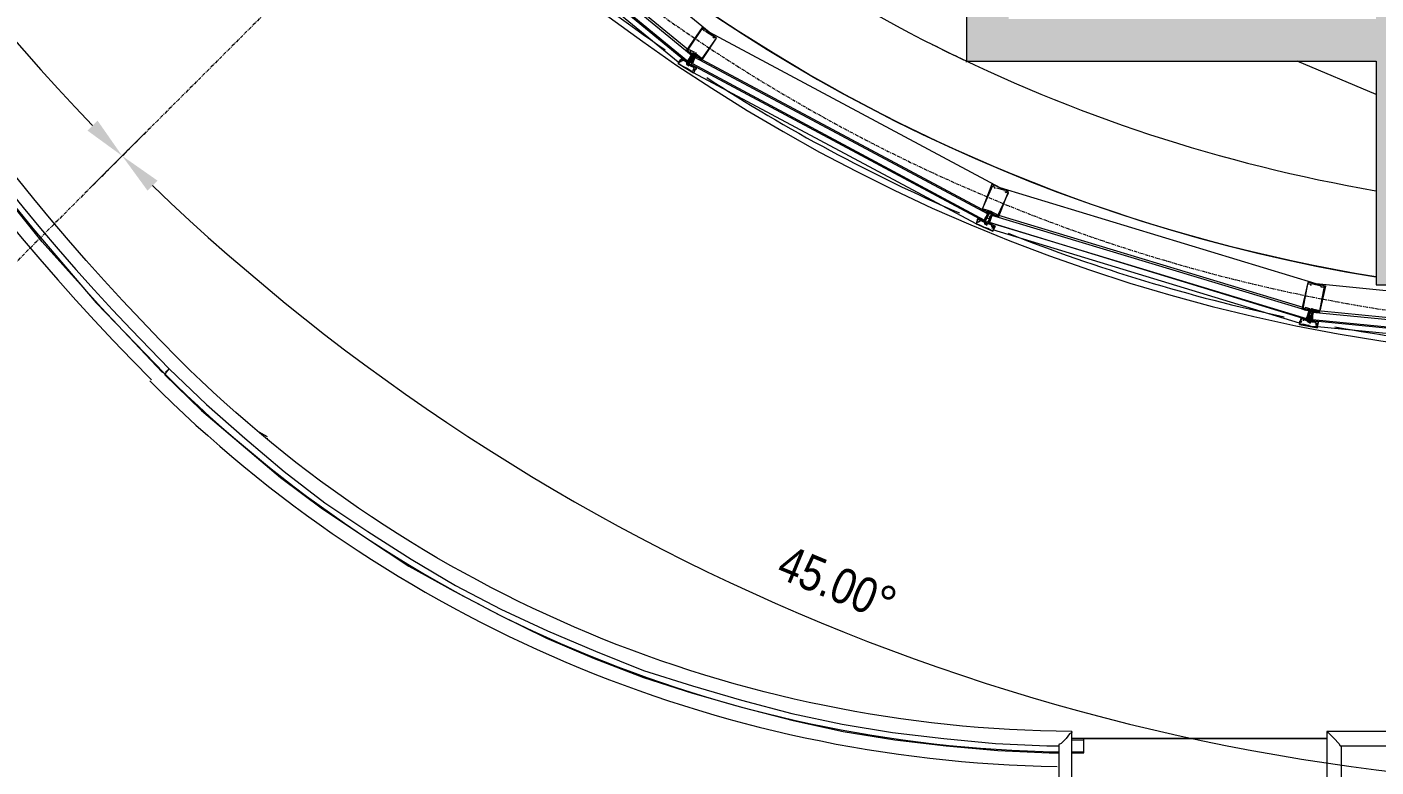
# Model space of a CAD drawing. Header units: millimetres. Extents: x 223 to 163467, y -12002 to 99672.
# Drawn here: x 143826 to 148596, y 11785 to 14402 of the extents above; entities that cross this region are included whole.
import ezdxf

# ---------------------------------------------------------------- set-up
doc = ezdxf.new("R2010")
doc.units = ezdxf.units.MM
doc.linetypes.add('ADSK_Линия сетки', pattern=[21, 12, -3, 3, -3])
doc.layers.add('A-ANNO-DIMS', color=7, linetype='Continuous', lineweight=9)
doc.layers.add('S-GRID', color=7, linetype='Continuous', lineweight=9)
for name, color, linetype in [('PDF _A-AREA', 7, 'Continuous'), ('PDF _A-DETL-GENF', 7, 'Continuous'), ('PDF _A-FLOR', 7, 'Continuous'), ('PDF _A-GLAZ-CURT', 7, 'Continuous'), ('PDF _A-GLAZ-CWMG', 7, 'Continuous'), ('PDF _A-WALL', 7, 'Continuous'), ('PDF _A-WALL-PATT', 7, 'Continuous'), ('PDF _I-WALL', 7, 'Continuous'), ('PDF _S-BEAM', 7, 'Continuous'), ('PDF _Ограждение', 7, 'Continuous'), ('PDF _Опоры', 7, 'Continuous')]:
    doc.layers.add(name, color=color, linetype=linetype)
doc.styles.add('GOST Common_I_6', font='ARIALN.TTF', dxfattribs={"height": 125})
doc.dimstyles.new('Диагональ_-_Gost_2_5мм', dxfattribs={"dimscale": 304.8, "dimtxt": 125.714375, "dimasz": 0.492126, "dimexe": 0.393701, "dimexo": 0.246063, "dimgap": 0.287073, "dimtad": 1, "dimdec": 0, "dimzin": 0, "dimdsep": 46, "dimtxsty": 'GOST Common_I_6', "dimsah": 1, "dimcen": 0.09, "dimdle": 0.393701, "dimazin": 0, "dimtfac": 1, "dimtdec": 4, "dimtix": 1, "dimtmove": 0, "dimatfit": 3, "dimfxl": 1, "dimtvp": 1, "dimtfill": 1, "dimtolj": 1, "dimtzin": 0, "dimarcsym": 2})

# ---------------------------------------------------------------- blocks, each defined once
blk = doc.blocks.new('*D339')
at = {"layer": 'A-ANNO-DIMS', "color": 0, "lineweight": -2, "transparency": 16777216}
for p, q in [((78830.9, 19097.7), (79115.9, 19097.7)), ((81110.1, 13595.1), (81311.7, 13796.7))]:
    blk.add_line(p, q, dxfattribs=at)
blk.add_arc((86612.7, 19097.7), 7616.7, 181.12837, 223.87163, dxfattribs=at)
at = {"layer": 'A-ANNO-DIMS', "color": 0, "transparency": 16777216}
for points in [[(78972.4, 18947.4), (79022.4, 18947.9), (78995.9, 19097.7)], [(81139.7, 13836.4), (81104, 13801.4), (81226.8, 13711.8)]]:
    blk.add_solid(points, dxfattribs=at)
at = {"layer": 'Defpoints', "color": 0, "transparency": 16777216}
for p in [(78755.9, 19097.7), (86612.7, 19097.7), (79255.5, 17126.3), (81057.1, 13542.1)]:
    blk.add_point(p, dxfattribs=at)
at = {"layer": 'A-ANNO-DIMS', "color": 0, "transparency": 16777216, "insert": (79714.3, 16240.3), "char_height": 125, "width": 588.088, "attachment_point": 5, "rotation": 292.5, "style": 'GOST Common_I_6', "bg_fill": 3, "box_fill_scale": 1.1, "bg_fill_color": 256, "bg_fill_true_color": 13158600, "bg_fill_transparency": 0}
blk.add_mtext('\\A1;45.00°', dxfattribs=at)
blk = doc.blocks.new('*D340')
at = {"layer": 'A-ANNO-DIMS', "color": 0, "lineweight": -2, "transparency": 16777216}
for p, q in [((81110.1, 13595.1), (81311.7, 13796.7)), ((86612.7, 11315.9), (86612.7, 11600.9))]:
    blk.add_line(p, q, dxfattribs=at)
blk.add_arc((86612.7, 19097.7), 7616.7, 226.12837, 268.87163, dxfattribs=at)
at = {"layer": 'A-ANNO-DIMS', "color": 0, "transparency": 16777216}
for points in [[(81316.4, 13588.9), (81351.4, 13624.6), (81226.8, 13711.8)], [(86462.9, 11507.4), (86462.4, 11457.4), (86612.7, 11480.9)]]:
    blk.add_solid(points, dxfattribs=at)
at = {"layer": 'Defpoints', "color": 0, "transparency": 16777216}
for p in [(86612.7, 19097.7), (81057.1, 13542.1), (82804.3, 12501.4), (86612.7, 11240.9)]:
    blk.add_point(p, dxfattribs=at)
at = {"layer": 'A-ANNO-DIMS', "color": 0, "transparency": 16777216, "insert": (83755.3, 12199.3), "char_height": 125, "width": 588.088, "attachment_point": 5, "rotation": 337.5, "style": 'GOST Common_I_6', "bg_fill": 3, "box_fill_scale": 1.1, "bg_fill_color": 256, "bg_fill_true_color": 13158600, "bg_fill_transparency": 0}
blk.add_mtext('\\A1;45.00°', dxfattribs=at)
blk = doc.blocks.new('оси')
at = {"layer": 'S-GRID', "linetype": 'ADSK_Линия сетки'}
blk.add_line((86612.7, 19097.7), (80436.2, 12921.1), dxfattribs=at)
blk.add_arc((86612.7, 19097.7), 6000, 192.09621, 182.95219, dxfattribs=at)
at = {"layer": 'A-ANNO-DIMS'}
dim = blk.add_angular_dim_3p(base=(79255.5, 17126.3), center=(86612.7, 19097.7), p1=(78755.9, 19097.7), p2=(81057.1, 13542.1), dimstyle='Диагональ_-_Gost_2_5мм', override={"dimpost": '<>', "dimfxl": 6013.290219}, dxfattribs=at)
dim.commit()
dim.dimension.update_dxf_attribs({"geometry": '*D339', "text_midpoint": (79714.3, 16240.3)})
dim = blk.add_angular_dim_3p(base=(82804.3, 12501.4), center=(86612.7, 19097.7), p1=(81057.1, 13542.1), p2=(86612.7, 11240.9), dimstyle='Диагональ_-_Gost_2_5мм', override={"dimpost": '<>', "dimfxl": 6013.290219}, dxfattribs=at)
dim.commit()
dim.dimension.update_dxf_attribs({"geometry": '*D340', "text_midpoint": (83755.3, 12199.3)})

msp = doc.modelspace()

# ---------------------------------------------------------------- hatches: boundary and pattern name
at = {"layer": 'PDF _A-WALL-PATT', "lineweight": 15, "true_color": 0xc0c0c0, "transparency": 33554559}
msp.add_hatch(color=9, dxfattribs=at).paths.add_polyline_path([(148926.1, 16139.7), (148748.3, 16139.7), (148748.3, 17134.5), (148595.9, 17134.5), (148595.9, 16139.7), (148498.5, 16139.7), (148498.5, 15987.3), (148595.9, 15987.3), (148595.9, 14429.5), (147296.3, 14429.5), (147296.3, 15987.3), (147698.4, 15987.3), (147698.4, 16139.7), (147296.3, 16139.7), (147296.3, 16584.2), (147148.1, 16584.2), (147148.1, 14281.3), (148595.9, 14281.3), (148595.9, 13489.7), (148748.3, 13489.7), (148748.3, 15987.3), (148926.1, 15987.3)])

# ---------------------------------------------------------------- linework, layer by layer
at = {"layer": 'PDF _A-AREA', "lineweight": 15}
msp.add_lwpolyline([(147563, 11885.3), (148422.3, 11885.3)], dxfattribs=at)
at = {"layer": 'PDF _A-DETL-GENF', "lineweight": 15}
for points in [[(146204.1, 14289.8), (146212.6, 14285.5), (146263.4, 14361.7), (146212.6, 14399.8), (146157.5, 14319.4), (146166, 14315.2)], [(146187.2, 14310.9), (146170.2, 14319.4), (146166, 14319.4), (146161.8, 14319.4), (146212.6, 14395.6), (146216.8, 14391.4), (146221, 14387.1)], [(146187.2, 14306.7), (146182.9, 14306.7), (146187.2, 14302.5), (146191.4, 14306.7), (146208.3, 14294), (146208.3, 14289.8), (146212.6, 14289.8), (146263.4, 14361.7), (146259.1, 14366)], [(146216.8, 14391.4), (146216.8, 14391.4)], [(146221, 14387.1), (146221, 14387.1)], [(146225.3, 14387.1), (146250.7, 14370.2)], [(146250.7, 14370.2), (146250.7, 14370.2)], [(146254.9, 14366), (146254.9, 14361.7), (146250.7, 14366)], [(146166, 14315.2), (146166, 14315.2)], [(146170.2, 14277.1), (146178.7, 14285.5), (146191.4, 14306.7), (146191.4, 14310.9), (146187.2, 14306.7), (146174.5, 14289.8), (146166, 14277.1), (146166, 14281.3), (146170.2, 14285.5)], [(146174.5, 14315.2), (146170.2, 14315.2)], [(146174.5, 14310.9), (146170.2, 14310.9)], [(146170.2, 14310.9), (146170.2, 14310.9)], [(146178.7, 14310.9), (146178.7, 14310.9)], [(146178.7, 14310.9), (146182.9, 14306.7), (146182.9, 14302.5), (146187.2, 14302.5), (146187.2, 14298.2)], [(146136.4, 14285.5), (146127.9, 14272.8), (146136.4, 14285.5)], [(146140.6, 14281.3), (146136.4, 14281.3), (146136.4, 14277.1), (146136.4, 14281.3), (146136.4, 14285.5), (146140.6, 14289.8)], [(146140.6, 14285.5), (146140.6, 14285.5)], [(146157.5, 14277.1), (146144.8, 14285.5), (146161.8, 14277.1), (146170.2, 14268.6)], [(146144.8, 14281.3), (146144.8, 14285.5)], [(146178.7, 14306.7), (146170.2, 14294), (146170.2, 14289.8), (146161.8, 14281.3), (146157.5, 14277.1), (146157.5, 14272.8), (146161.8, 14268.6), (146166, 14272.8), (146166, 14268.6), (146170.2, 14264.4), (146182.9, 14260.1), (146182.9, 14255.9), (146187.2, 14251.7), (146182.9, 14251.7), (146178.7, 14247.4)], [(146166, 14277.1), (146161.8, 14272.8), (146157.5, 14268.6), (146166, 14264.4), (146166, 14268.6), (146161.8, 14264.4)], [(146187.2, 14260.1), (146170.2, 14268.6), (146170.2, 14264.4), (146157.5, 14272.8), (146157.5, 14268.6), (146166, 14264.4)], [(146166, 14281.3), (146161.8, 14281.3)], [(146161.8, 14268.6), (146161.8, 14268.6)], [(146166, 14272.8), (146170.2, 14277.1), (146174.5, 14277.1), (146174.5, 14272.8), (146182.9, 14281.3), (146182.9, 14285.5), (146191.4, 14298.2), (146195.6, 14298.2), (146191.4, 14302.5), (146182.9, 14289.8)], [(146174.5, 14285.5), (146178.7, 14289.8), (146178.7, 14285.5), (146174.5, 14289.8), (146170.2, 14285.5), (146178.7, 14281.3), (146178.7, 14285.5)], [(146182.9, 14306.7), (146174.5, 14294)], [(146178.7, 14281.3), (146174.5, 14272.8), (146174.5, 14268.6)], [(146178.7, 14306.7), (146178.7, 14306.7)], [(146178.7, 14306.7), (146178.7, 14306.7)], [(146178.7, 14289.8), (146178.7, 14289.8)], [(146182.9, 14306.7), (146182.9, 14306.7)], [(146191.4, 14302.5), (146191.4, 14302.5)], [(146191.4, 14302.5), (146191.4, 14298.2)], [(146191.4, 14298.2), (146191.4, 14298.2)], [(146199.9, 14294), (146195.6, 14294), (146199.9, 14298.2)], [(146199.9, 14294), (146199.9, 14294)], [(146204.1, 14294), (146204.1, 14294)], [(146204.1, 14294), (146204.1, 14294)], [(146187.2, 14247.4), (146182.9, 14247.4)], [(146187.2, 14247.4), (146182.9, 14239), (146187.2, 14247.4)], [(146187.2, 14260.1), (146187.2, 14260.1)], [(146187.2, 14255.9), (146187.2, 14255.9)], [(146187.2, 14255.9), (146187.2, 14255.9)], [(146187.2, 14251.7), (146187.2, 14251.7)], [(146187.2, 14251.7), (146187.2, 14251.7)], [(146187.2, 14247.4), (146187.2, 14247.4)], [(146191.4, 14255.9), (146191.4, 14255.9)], [(146191.4, 14255.9), (146191.4, 14251.7)], [(147249.7, 13735.2), (147262.4, 13731), (147296.3, 13819.9), (147237, 13845.3), (147203.1, 13756.4), (147241.2, 13841), (147245.5, 13836.8), (147245.5, 13832.6), (147249.7, 13832.6)], [(147241.2, 13836.8), (147241.2, 13836.8)], [(147232.8, 13747.9), (147228.5, 13747.9), (147237, 13743.7), (147237, 13747.9), (147253.9, 13739.4), (147253.9, 13735.2), (147258.2, 13735.2), (147296.3, 13815.6), (147292, 13819.9)], [(147249.7, 13832.6), (147249.7, 13832.6)], [(147253.9, 13832.6), (147283.6, 13824.1)], [(147279.3, 13819.9), (147279.3, 13819.9)], [(147287.8, 13819.9), (147287.8, 13815.6), (147283.6, 13819.9)], [(147228.5, 13752.1), (147211.6, 13756.4), (147203.1, 13756.4), (147211.6, 13752.1)], [(147215.8, 13701.3), (147220.1, 13705.6), (147220.1, 13701.3), (147211.6, 13705.6), (147215.8, 13709.8), (147215.8, 13718.3), (147220.1, 13726.7), (147232.8, 13747.9), (147232.8, 13752.1), (147237, 13747.9), (147228.5, 13722.5), (147220.1, 13726.7), (147215.8, 13718.3), (147211.6, 13718.3), (147215.8, 13731), (147220.1, 13731), (147224.3, 13747.9), (147224.3, 13752.1)], [(147211.6, 13752.1), (147211.6, 13752.1)], [(147215.8, 13747.9), (147220.1, 13747.9), (147220.1, 13752.1), (147228.5, 13747.9), (147228.5, 13743.7), (147232.8, 13743.7), (147237, 13739.4)], [(147215.8, 13752.1), (147215.8, 13752.1)], [(147215.8, 13747.9), (147215.8, 13747.9)], [(147245.5, 13743.7), (147237, 13743.7), (147232.8, 13731), (147228.5, 13731), (147228.5, 13722.5), (147220.1, 13726.7), (147224.3, 13731), (147220.1, 13735.2), (147228.5, 13747.9)], [(147241.2, 13743.7), (147241.2, 13739.4), (147232.8, 13726.7), (147232.8, 13722.5), (147228.5, 13714), (147224.3, 13714), (147228.5, 13722.5), (147224.3, 13714), (147220.1, 13709.8)], [(147228.5, 13747.9), (147228.5, 13747.9)], [(147237, 13743.7), (147237, 13743.7)], [(147237, 13743.7), (147237, 13743.7)], [(147245.5, 13735.2), (147245.5, 13739.4)], [(147249.7, 13739.4), (147249.7, 13739.4)], [(147186.2, 13714), (147182, 13705.6), (147186.2, 13714), (147186.2, 13709.8)], [(147186.2, 13718.3), (147186.2, 13722.5)], [(147186.2, 13718.3), (147186.2, 13718.3)], [(147186.2, 13718.3), (147186.2, 13718.3)], [(147186.2, 13714), (147186.2, 13714)], [(147186.2, 13714), (147186.2, 13714)], [(147190.4, 13722.5), (147190.4, 13722.5)], [(147241.2, 13697.1), (147245.5, 13697.1), (147249.7, 13697.1), (147245.5, 13692.9), (147241.2, 13692.9), (147237, 13688.6), (147241.2, 13692.9), (147237, 13697.1), (147237, 13701.3), (147224.3, 13705.6), (147215.8, 13705.6), (147215.8, 13709.8), (147211.6, 13709.8), (147194.7, 13718.3), (147194.7, 13714), (147190.4, 13714), (147190.4, 13709.8)], [(147190.4, 13718.3), (147190.4, 13718.3)], [(147211.6, 13714), (147194.7, 13722.5)], [(147194.7, 13718.3), (147194.7, 13718.3)], [(147241.2, 13701.3), (147224.3, 13709.8), (147211.6, 13714), (147211.6, 13718.3)], [(147228.5, 13714), (147224.3, 13705.6), (147211.6, 13709.8), (147211.6, 13705.6), (147220.1, 13701.3)], [(147211.6, 13709.8), (147211.6, 13709.8)], [(147215.8, 13705.6), (147215.8, 13705.6)], [(147241.2, 13701.3), (147241.2, 13701.3)], [(147241.2, 13697.1), (147241.2, 13697.1)], [(147241.2, 13697.1), (147241.2, 13697.1)], [(147245.5, 13692.9), (147241.2, 13680.2), (147245.5, 13692.9)], [(147245.5, 13697.1), (147245.5, 13697.1)], [(148384.2, 13400.8), (148388.5, 13396.6), (148396.9, 13392.3), (148418.1, 13485.5), (148354.6, 13498.2), (148333.4, 13405), (148346.1, 13400.8)], [(148350.4, 13400.8), (148354.6, 13400.8), (148354.6, 13405), (148363.1, 13405), (148346.1, 13409.3), (148341.9, 13405), (148337.7, 13405), (148354.6, 13493.9), (148358.8, 13493.9)], [(148358.8, 13493.9), (148358.8, 13493.9)], [(148363.1, 13493.9), (148363.1, 13489.7), (148367.3, 13489.7)], [(148409.6, 13481.2), (148405.4, 13481.2), (148401.2, 13481.2), (148401.2, 13485.5), (148367.3, 13493.9)], [(148367.3, 13489.7), (148367.3, 13489.7)], [(148371.5, 13405), (148392.7, 13400.8), (148392.7, 13396.6), (148396.9, 13396.6), (148413.9, 13485.5), (148409.6, 13485.5)], [(148363.1, 13371.2), (148367.3, 13379.6), (148371.5, 13405), (148367.3, 13405), (148358.8, 13379.6), (148358.8, 13371.2), (148358.8, 13362.7), (148350.4, 13362.7), (148337.7, 13366.9), (148337.7, 13362.7)], [(148350.4, 13405), (148346.1, 13405)], [(148346.1, 13405), (148346.1, 13405)], [(148367.3, 13379.6), (148367.3, 13375.4), (148358.8, 13379.6), (148354.6, 13371.2), (148354.6, 13383.9), (148358.8, 13383.9), (148354.6, 13383.9), (148358.8, 13400.8), (148358.8, 13405)], [(148384.2, 13396.6), (148380, 13396.6), (148380, 13400.8), (148371.5, 13400.8), (148363.1, 13400.8), (148367.3, 13405)], [(148325, 13362.7), (148325, 13350), (148329.2, 13362.7), (148329.2, 13358.5)], [(148333.4, 13366.9), (148329.2, 13366.9), (148329.2, 13371.2)], [(148329.2, 13362.7), (148329.2, 13362.7)], [(148333.4, 13362.7), (148329.2, 13358.5), (148333.4, 13358.5)], [(148333.4, 13371.2), (148354.6, 13366.9), (148363.1, 13362.7)], [(148333.4, 13366.9), (148333.4, 13366.9)], [(148350.4, 13400.8), (148350.4, 13400.8)], [(148350.4, 13366.9), (148354.6, 13371.2), (148358.8, 13371.2)], [(148350.4, 13362.7), (148350.4, 13362.7)], [(148354.6, 13362.7), (148367.3, 13358.5), (148380, 13358.5), (148380, 13354.2)], [(148363.1, 13388.1), (148358.8, 13388.1), (148363.1, 13400.8), (148367.3, 13400.8), (148367.3, 13396.6), (148371.5, 13396.6), (148371.5, 13400.8), (148371.5, 13383.9), (148367.3, 13383.9), (148367.3, 13379.6), (148358.8, 13379.6), (148363.1, 13383.9)], [(148367.3, 13358.5), (148358.8, 13362.7)], [(148358.8, 13358.5), (148358.8, 13358.5)], [(148380, 13400.8), (148375.8, 13396.6), (148371.5, 13383.9), (148371.5, 13379.6), (148367.3, 13366.9), (148363.1, 13366.9), (148363.1, 13371.2), (148363.1, 13362.7), (148367.3, 13362.7), (148384.2, 13358.5)], [(148363.1, 13383.9), (148363.1, 13383.9)], [(148363.1, 13358.5), (148363.1, 13358.5)], [(148367.3, 13375.4), (148367.3, 13366.9), (148367.3, 13362.7)], [(148375.8, 13400.8), (148375.8, 13400.8)], [(148384.2, 13396.6), (148384.2, 13396.6)], [(148384.2, 13358.5), (148384.2, 13358.5)], [(148384.2, 13358.5), (148384.2, 13358.5)], [(148384.2, 13358.5), (148384.2, 13358.5)], [(148392.7, 13354.2), (148392.7, 13358.5), (148388.5, 13358.5)], [(148388.5, 13358.5), (148388.5, 13358.5)], [(148388.5, 13350), (148384.2, 13345.8), (148384.2, 13350), (148384.2, 13354.2), (148388.5, 13354.2)], [(148388.5, 13354.2), (148388.5, 13354.2)], [(148388.5, 13354.2), (148388.5, 13354.2)], [(148388.5, 13354.2), (148388.5, 13354.2)], [(148388.5, 13350), (148388.5, 13350)]]:
    msp.add_lwpolyline(points, dxfattribs=at)
for points in [[(146182.9, 14239), (146170.2, 14247.4), (146157.5, 14255.9), (146140.6, 14264.4), (146127.9, 14272.8)], [(147241.2, 13680.2), (147224.3, 13688.6), (147211.6, 13692.9), (147194.7, 13701.3), (147182, 13705.6)], [(148363.1, 13354.2), (148354.6, 13358.5), (148354.6, 13362.7), (148354.6, 13358.5), (148363.1, 13354.2), (148363.1, 13358.5)], [(148388.5, 13337.3), (148388.5, 13350), (148388.5, 13341.5), (148371.5, 13341.5), (148354.6, 13345.8), (148341.9, 13350), (148325, 13350)]]:
    msp.add_lwpolyline(points, close=True, dxfattribs=at)
at = {"layer": 'PDF _A-FLOR', "lineweight": 15}
msp.add_lwpolyline([(155150, 21795.7, 0.81225), (143425.9, 19340.1, 1), (155664.3, 19340.1, 0.101542), (155169.8, 21749.9)], format="xyb", dxfattribs=at)
for points in [[(147148.1, 14277.1), (147148.1, 14281.3)], [(148595.9, 14162.8), (148316.5, 14281.3)]]:
    msp.add_lwpolyline(points, dxfattribs=at)
msp.add_lwpolyline([(148422.3, 11885.3), (147563, 11885.3)], close=True, dxfattribs=at)
msp.add_arc((149545.4, 19340.8), 5599.3, 243.2594, 244.5282, dxfattribs=at)
at = {"layer": 'PDF _A-GLAZ-CURT', "lineweight": 15}
for points in [[(145281.2, 15005.2), (146161.8, 14281.3), (146174.5, 14302.5), (145293.9, 15026.4)], [(146178.7, 14272.8), (147211.6, 13718.3), (147224.3, 13739.4), (146187.2, 14294)], [(147228.5, 13709.8), (148350.4, 13371.2), (148358.8, 13396.6), (147237, 13735.2)], [(148371.5, 13366.9), (149506, 13256.9), (149506, 13282.3), (148371.5, 13392.3)]]:
    msp.add_lwpolyline(points, close=True, dxfattribs=at)
at = {"layer": 'PDF _A-GLAZ-CWMG', "lineweight": 15}
for points in [[(149480.6, 13290.7), (149480.6, 13383.9), (148384.2, 13493.9), (147266.6, 13832.6), (146238, 14382.9), (145387.1, 15081.4), (145319.3, 15013.7), (146161.8, 14323.6)], [(146157.5, 14277.1), (145293.9, 14988.3), (145298.2, 14992.5)], [(146127.9, 14277.1), (145281.2, 14971.3)], [(147211.6, 13714), (146174.5, 14268.6)], [(147203.1, 13756.4), (146212.6, 14285.5)], [(146157.5, 14255.9), (146153.3, 14255.9)], [(146153.3, 14255.9), (146153.3, 14255.9)], [(147182, 13705.6), (146182.9, 14239)], [(147211.6, 13692.9), (147207.4, 13692.9)], [(147211.6, 13692.9), (147211.6, 13692.9)], [(148350.4, 13366.9), (147228.5, 13709.8)], [(148337.7, 13409.3), (147262.4, 13735.2)], [(148325, 13354.2), (147241.2, 13684.4)], [(149480.6, 13256.9), (149480.6, 13252.6), (148367.3, 13362.7)], [(149480.6, 13282.3), (149480.6, 13290.7), (148401.2, 13396.6)], [(148354.6, 13345.8), (148354.6, 13345.8)], [(148358.8, 13345.8), (148354.6, 13345.8)], [(149480.6, 13235.7), (148388.5, 13341.5)]]:
    msp.add_lwpolyline(points, dxfattribs=at)
for points in [[(146140.6, 14289.8), (146127.9, 14272.8), (146182.9, 14239), (146191.4, 14255.9), (146174.5, 14268.6), (146191.4, 14298.2), (146212.6, 14285.5), (146263.4, 14361.7), (146212.6, 14399.8), (146157.5, 14319.4), (146178.7, 14306.7), (146157.5, 14277.1)], [(147186.2, 13722.5), (147182, 13705.6), (147241.2, 13680.2), (147249.7, 13697.1), (147224.3, 13705.6), (147241.2, 13739.4), (147262.4, 13731), (147296.3, 13819.9), (147237, 13845.3), (147203.1, 13756.4), (147224.3, 13747.9), (147211.6, 13714)], [(148329.2, 13371.2), (148325, 13350), (148388.5, 13337.3), (148392.7, 13358.5), (148367.3, 13362.7), (148375.8, 13396.6), (148396.9, 13392.3), (148418.1, 13485.5), (148354.6, 13498.2), (148333.4, 13405), (148358.8, 13400.8), (148350.4, 13366.9)]]:
    msp.add_lwpolyline(points, close=True, dxfattribs=at)
at = {"layer": 'PDF _A-WALL', "lineweight": 15}
msp.add_lwpolyline([(147228.5, 16584.2), (147148.1, 16584.2), (147148.1, 14281.3), (148595.9, 14281.3), (148595.9, 13489.7), (148748.3, 13489.7), (148748.3, 15987.3), (148926.1, 15987.3), (148926.1, 16067.7)], dxfattribs=at)
at = {"layer": 'PDF _I-WALL', "lineweight": 15}
msp.add_lwpolyline([(144706.2, 15966, -0.083749), (143867.2, 17740, 0.29145), (148595.1, 13518, -0.202752)], format="xyb", close=True, dxfattribs=at)
for centre, radius, start, end in [((149816, 18688.1), 7837.9, 180, 224.9176), ((149545.1, 19340.1), 5598.5, 226.5381, 260.2332), ((149545.1, 19340.1), 6098, 225.90089, 235.39308), ((149545.1, 19340.1), 6098, 237.05747, 246.59363), ((149545.1, 19340.1), 6098, 248.34596, 257.94251), ((149545.1, 19340.1), 6098, 259.65636, 269.16504), ((147546.9, 16427.5), 4641.8, 224.9176, 269.0222)]:
    msp.add_arc(centre, radius, start, end, dxfattribs=at)
at = {"layer": 'PDF _S-BEAM', "lineweight": 15}
for points in [[(143626, 13959.6), (143846.2, 13688.6), (144070.5, 13426.2), (144311.8, 13176.4), (144303.4, 13180.7), (144087.5, 13409.3), (143880, 13642.1), (143685.3, 13883.4)], [(144311.8, 13172.2), (144443.1, 13045.2), (144582.8, 12926.7), (144722.4, 12808.1), (144870.6, 12698.1), (145023, 12596.5), (145175.4, 12494.9), (145336.3, 12406), (145497.1, 12321.3), (145662.2, 12240.9), (145831.6, 12168.9), (146005.1, 12101.2), (146178.7, 12046.1), (146356.5, 11995.3), (146534.3, 11948.8), (146712.1, 11910.7), (146894.1, 11881), (147076.1, 11859.9), (147258.2, 11842.9), (147440.2, 11834.5), (147474.1, 11834.5)], [(144316.1, 13176.4), (144328.8, 13193.4), (144316.1, 13180.7)], [(147520.6, 11834.5), (147563, 11834.5), (147563, 11838.7), (147563, 11876.8), (147563, 11885.3), (147520.6, 11885.3)], [(147520.6, 11881), (147563, 11881)], [(147520.6, 11838.7), (147563, 11838.7)]]:
    msp.add_lwpolyline(points, dxfattribs=at)
msp.add_arc((147546.9, 16417.4), 4579.3, 225.0522, 269.0886, dxfattribs=at)
at = {"layer": 'PDF _Ограждение', "lineweight": 15}
for points in [[(148473.1, 11432.3), (148473.1, 11859.9), (151546.5, 11859.9, 0.198493), (154768, 13193.4, 0.199736), (157041.3, 18683.9), (157041.3, 19983.5, 0.198338), (154768, 25474.1, 0.198945), (151546.5, 26807.6), (147546, 26807.6, 0.199198), (144328.8, 25474.1, 0.19901), (142051.3, 19983.5)], [(147520.6, 11910.7, -0.196946), (144362.6, 13227.2, -0.198424), (142102.1, 18683.9), (142102.1, 19983.5, -0.198896), (144362.6, 25440.2, -0.198619), (147546, 26756.8), (151546.5, 26756.8, -0.198392), (154734.1, 25440.2, -0.199155), (156990.5, 19983.5), (156990.5, 18683.9, -0.199599), (154734.1, 13227.2, -0.197941), (151546.5, 11910.7), (148422.3, 11910.7), (148422.3, 11445)], [(142051.3, 18683.9, 0.198951), (144328.8, 13193.4), (144460, 13066.4), (144595.5, 12947.8), (144735.1, 12829.3), (144879.1, 12719.2), (145031.5, 12617.6), (145183.9, 12520.3), (145340.5, 12427.1), (145501.4, 12342.5), (145666.5, 12266.3), (145835.8, 12194.3), (146005.1, 12126.6), (146178.7, 12071.5), (146352.3, 12020.7), (146530.1, 11974.2), (146707.9, 11936.1), (146885.7, 11906.4), (147067.7, 11885.3), (147249.7, 11868.3), (147431.7, 11859.9), (147474.1, 11859.9), (147474.1, 9332.6)]]:
    msp.add_lwpolyline(points, format="xyb", dxfattribs=at)
for points in [[(147520.6, 9332.6), (147520.6, 11910.7), (147520.6, 11906.4), (147512.2, 11902.2), (147499.5, 11885.3), (147482.5, 11868.3), (147474.1, 11864.1), (147474.1, 11859.9)], [(148422.3, 11910.7), (148426.6, 11906.4), (148430.8, 11902.2), (148447.7, 11885.3), (148464.7, 11868.3), (148468.9, 11859.9), (148473.1, 11859.9)]]:
    msp.add_lwpolyline(points, dxfattribs=at)
at = {"layer": 'PDF _Опоры', "lineweight": 15}
for points in [[(144675.9, 12952.1), (144646.3, 12969)], [(144646.3, 12964.8), (144646.3, 12964.8)], [(144671.6, 12947.8), (144671.6, 12947.8)], [(144675.9, 12943.6), (144675.9, 12947.8)]]:
    msp.add_lwpolyline(points, dxfattribs=at)

# ---------------------------------------------------------------- next in the draw order: block references
at = {"lineweight": 15}
msp.add_blockref('оси', (62935.7, 233.9), dxfattribs=at)

doc.saveas('drawing.dxf')
